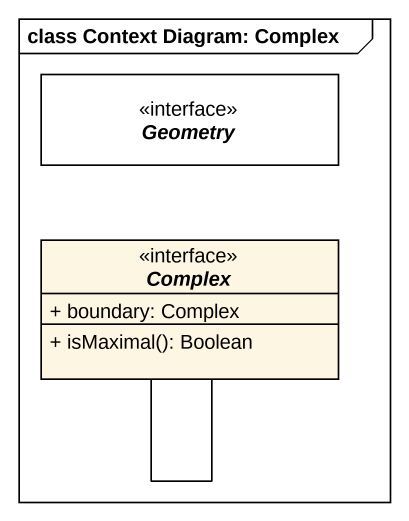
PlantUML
@startuml
mainframe class Context Diagram: Complex
hide circle
hide empty members
skinparam classAttributeIconSize 0
interface Geometry #FFFFFF
interface Complex {
  + boundary: Complex
  + isMaximal(): Boolean
}
Complex -- Complex
@enduml
